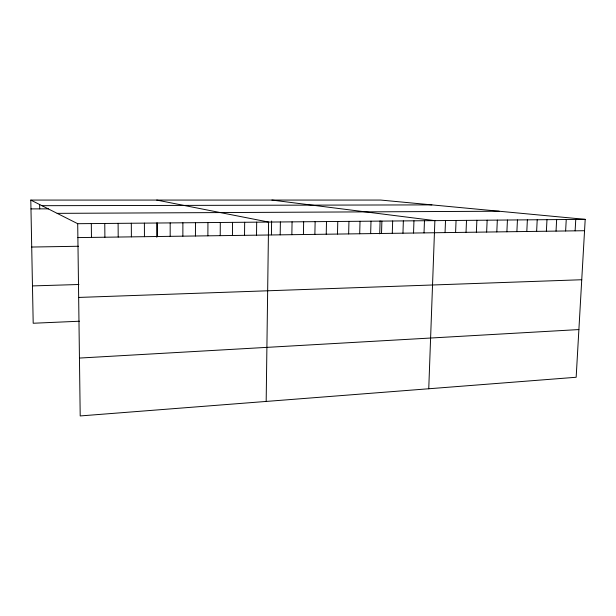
<?xml version="1.0" encoding="UTF-8"?>
<svg xmlns="http://www.w3.org/2000/svg" width="616" height="616" viewBox="0 0 616 616"><rect width="100%" height="100%" fill="white"/><g stroke="black" fill="none" stroke-linecap="round" stroke-linejoin="round"><path stroke-width="0.92" d="M182.867 236.167L182.883 222.8M195.434 235.997L195.472 222.692M207.877 235.828L207.946 222.584M220.212 235.659L220.297 222.476M232.432 235.489L232.54 222.368M244.537 235.327L244.668 222.268M256.525 235.166L256.68 222.168M266.174 401.44L268.584 222.06L156.734 200.077M271.425 234.788L271.61 221.029M280.188 234.842L280.38 221.96M291.853 234.688L292.069 221.86M303.418 234.527L303.65 221.76M314.876 234.373L315.13 221.668M326.234 234.219L326.503 221.567M337.483 234.065L337.776 221.467M348.641 233.918L348.949 221.375M359.698 233.764L360.021 221.283M370.655 233.618L371.001 221.183M379.726 233.818L380.095 220.828M381.52 233.472L381.882 221.09M392.284 233.325L392.661 220.998M402.964 233.179L403.357 220.905M413.544 233.033L413.952 220.821M424.031 232.894L424.463 220.728M428.751 388.765L434.881 220.636L271.902 200.069M445.06 232.609L445.514 220.551M455.594 232.463L456.063 220.459M466.027 232.324L466.52 220.366M476.376 232.178L476.876 220.282M486.632 232.04L487.156 220.189M496.804 231.901L497.335 220.105M506.891 231.77L507.438 220.02M516.886 231.631L517.448 219.935M526.803 231.493L527.373 219.85M536.628 231.362L537.214 219.766M546.377 231.231L546.977 219.681M556.04 231.1L556.648 219.596M565.619 230.969L566.25 219.512M575.128 230.838L575.76 219.435M30.8 200.077L380.696 200.061L585.2 219.35L576.16 377.269L80.203 415.939L77.701 223.7L30.8 200.077L33.195 323.246L79.41 321.229M79.449 358.065L578.894 329.568M78.663 297.436L581.743 279.741M32.471 285.916L78.933 284.5M31.716 247.039L78.44 246.261M77.886 237.591L584.553 230.715M77.701 223.7L585.2 219.35M57.165 213.359L499.145 211.234M30.969 208.901L48.418 208.847M41.942 205.69L431.893 204.889M39.64 204.474L39.724 208.87M91.307 223.577L91.461 237.406M104.766 223.462L104.897 237.222M118.103 223.354L118.203 237.045M131.308 223.238L131.385 236.86M144.39 223.123L144.444 236.683M157.342 223.015L157.373 236.513M156.78 222.923L156.811 237.291M170.178 222.907L170.178 236.336"/></g></svg>
